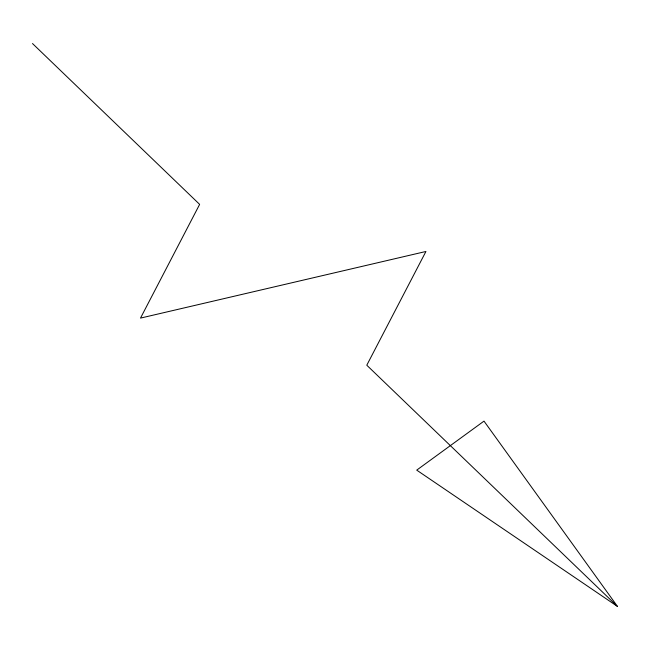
<?xml version="1.0" encoding="UTF-8"?>
<svg xmlns="http://www.w3.org/2000/svg" width="650" height="650" viewBox="0 0 650 650"><rect width="100%" height="100%" fill="white"/><g stroke="black" fill="none" stroke-linecap="round" stroke-linejoin="round"><path stroke-width="0.97" d="M617.5 606.458L416.715 470.129L483.998 421.119L617.5 606.458L366.787 365.211L425.937 251.477L140.498 318.102L199.639 204.376L32.5 43.542"/></g></svg>
